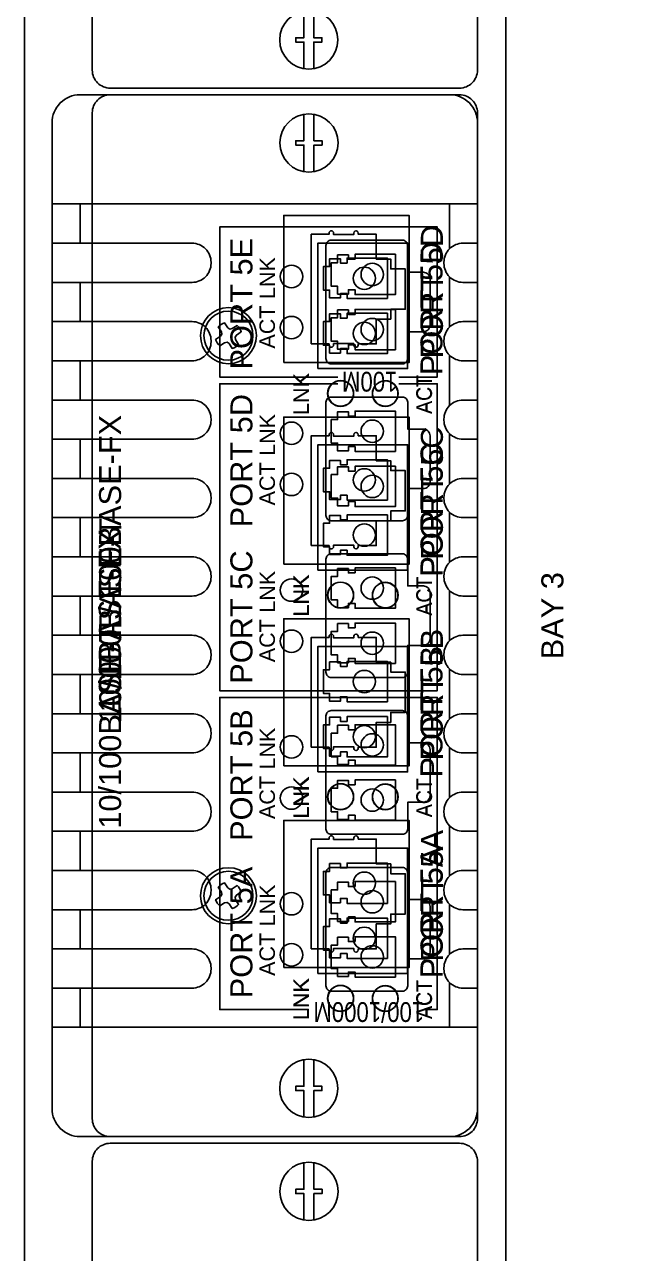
# Model space of a CAD drawing. Extents: x 1 to 47, y 1 to 34.6.
# Drawn here: x 30.65 to 33.35, y 10.77 to 16.25 of the extents above; entities that cross this region are included whole.
import ezdxf
from ezdxf.enums import TextEntityAlignment as Align

# ---------------------------------------------------------------- set-up
doc = ezdxf.new("R2010")
doc.units = 0
doc.header["$MEASUREMENT"] = 0
for name, color, linetype in [('3_1__X__NONE', 7, 'CONTINUOUS'), ('3_2__6___4__10-100BASE-T_C', 7, 'CONTINUOUS'), ('3_3__7___4__100BASE-FX_CON', 7, 'CONTINUOUS'), ('3_4__8___2__10-100BASE-T__', 7, 'CONTINUOUS'), ('3_5__9___2__100-1000BASE__', 7, 'CONTINUOUS'), ('8_0______DWG_', 7, 'CONTINUOUS')]:
    doc.layers.add(name, color=color, linetype=linetype)
doc.styles.add('ARIAL', font='arial.ttf')

msp = doc.modelspace()

# ---------------------------------------------------------------- linework, layer by layer
at = {"layer": '3_1__X__NONE'}
msp.add_lwpolyline([(30.953, 11.3698), (30.953, 15.8598, -0.414214), (31.033, 15.9398), (32.593, 15.9398, -0.414214), (32.673, 15.8598), (32.673, 11.3698, -0.414214), (32.593, 11.2898), (31.033, 11.2898, -0.414214)], format="xyb", close=True, dxfattribs=at)
at = {"layer": '3_2__6___4__10-100BASE-T_C'}
for points in [[(30.953, 11.3698), (30.953, 15.8598, -0.414214), (31.033, 15.9398), (32.593, 15.9398, -0.414214), (32.673, 15.8598), (32.673, 11.3698, -0.414214), (32.593, 11.2898), (31.033, 11.2898, -0.414214)], [(31.9308, 14.8278), (31.9308, 15.3178), (32.0108, 15.3178), (32.0108, 15.3228, -1), (32.0308, 15.3228), (32.0308, 15.3159), (32.1208, 15.3159), (32.1208, 15.3228, -1.000014), (32.1408, 15.3228), (32.1408, 15.3178), (32.2208, 15.3178), (32.2208, 15.2068), (32.2858, 15.2068), (32.2858, 15.1628), (32.3508, 15.1628), (32.3508, 14.9828), (32.2858, 14.9828), (32.2858, 14.9388), (32.2208, 14.9388), (32.2208, 14.8278), (32.1408, 14.8278), (32.1408, 14.8228, -1.000005), (32.1208, 14.8228), (32.1208, 14.8297), (32.0308, 14.8297), (32.0308, 14.8228, -1), (32.0108, 14.8228), (32.0108, 14.8278)], [(31.5221, 14.8196), (31.5442, 14.8334), (31.5548, 14.8353), (31.5636, 14.8293), (31.5784, 14.8078, 0.141658), (31.6061, 14.8259), (31.5924, 14.8481), (31.5905, 14.8586), (31.5965, 14.8675), (31.618, 14.8823, 0.141658), (31.5998, 14.91), (31.5777, 14.8962), (31.5672, 14.8944), (31.5583, 14.9003), (31.5435, 14.9218, 0.141657), (31.5158, 14.9037), (31.5295, 14.8815), (31.5314, 14.871), (31.5255, 14.8621), (31.504, 14.8473, 0.141658)], [(31.9308, 13.9278), (31.9308, 14.4178), (32.0108, 14.4178), (32.0108, 14.4228, -1), (32.0308, 14.4228), (32.0308, 14.4159), (32.1208, 14.4159), (32.1208, 14.4228, -1.000014), (32.1408, 14.4228), (32.1408, 14.4178), (32.2208, 14.4178), (32.2208, 14.3068), (32.2858, 14.3068), (32.2858, 14.2628), (32.3508, 14.2628), (32.3508, 14.0828), (32.2858, 14.0828), (32.2858, 14.0388), (32.2208, 14.0388), (32.2208, 13.9278), (32.1408, 13.9278), (32.1408, 13.9228, -1.000005), (32.1208, 13.9228), (32.1208, 13.9297), (32.0308, 13.9297), (32.0308, 13.9228, -1), (32.0108, 13.9228), (32.0108, 13.9278)], [(31.9308, 13.0278), (31.9308, 13.5178), (32.0108, 13.5178), (32.0108, 13.5228, -1), (32.0308, 13.5228), (32.0308, 13.5159), (32.1208, 13.5159), (32.1208, 13.5228, -1.000014), (32.1408, 13.5228), (32.1408, 13.5178), (32.2208, 13.5178), (32.2208, 13.4068), (32.2858, 13.4068), (32.2858, 13.3628), (32.3508, 13.3628), (32.3508, 13.1828), (32.2858, 13.1828), (32.2858, 13.1388), (32.2208, 13.1388), (32.2208, 13.0278), (32.1408, 13.0278), (32.1408, 13.0228, -1.000005), (32.1208, 13.0228), (32.1208, 13.0297), (32.0308, 13.0297), (32.0308, 13.0228, -1), (32.0108, 13.0228), (32.0108, 13.0278)], [(31.9308, 12.1278), (31.9308, 12.6178), (32.0108, 12.6178), (32.0108, 12.6228, -1), (32.0308, 12.6228), (32.0308, 12.6159), (32.1208, 12.6159), (32.1208, 12.6228, -1.000014), (32.1408, 12.6228), (32.1408, 12.6178), (32.2208, 12.6178), (32.2208, 12.5068), (32.2858, 12.5068), (32.2858, 12.4628), (32.3508, 12.4628), (32.3508, 12.2828), (32.2858, 12.2828), (32.2858, 12.2388), (32.2208, 12.2388), (32.2208, 12.1278), (32.1408, 12.1278), (32.1408, 12.1228, -1.000005), (32.1208, 12.1228), (32.1208, 12.1297), (32.0308, 12.1297), (32.0308, 12.1228, -1), (32.0108, 12.1228), (32.0108, 12.1278)], [(31.5221, 12.3196), (31.5442, 12.3334), (31.5548, 12.3353), (31.5636, 12.3293), (31.5784, 12.3078, 0.141658), (31.6061, 12.3259), (31.5924, 12.3481), (31.5905, 12.3586), (31.5965, 12.3675), (31.618, 12.3823, 0.141658), (31.5998, 12.41), (31.5777, 12.3962), (31.5672, 12.3944), (31.5583, 12.4003), (31.5435, 12.4218, 0.141657), (31.5158, 12.4037), (31.5295, 12.3815), (31.5314, 12.371), (31.5255, 12.3621), (31.504, 12.3473, 0.141658)]]:
    msp.add_lwpolyline(points, format="xyb", close=True, dxfattribs=at)
for points in [[(31.808, 14.7443), (31.808, 15.4013), (32.368, 15.4013), (32.368, 14.7443)], [(31.808, 13.8443), (31.808, 14.5013), (32.368, 14.5013), (32.368, 13.8443)], [(31.808, 12.9443), (31.808, 13.6013), (32.368, 13.6013), (32.368, 12.9443)], [(31.808, 12.0443), (31.808, 12.7013), (32.368, 12.7013), (32.368, 12.0443)]]:
    msp.add_lwpolyline(points, close=True, dxfattribs=at)
for centre, radius in [((31.561, 14.8648), 0.125), ((31.561, 14.8648), 0.1095), ((32.062, 14.6068), 0.0581), ((32.261, 14.6058), 0.0571), ((32.062, 13.7068), 0.0581), ((32.261, 13.7058), 0.0571), ((32.062, 12.8068), 0.0581), ((32.261, 12.8058), 0.0571), ((31.561, 12.3648), 0.125), ((31.561, 12.3648), 0.1095), ((32.062, 11.9068), 0.0581), ((32.261, 11.9058), 0.0571)]:
    msp.add_circle(centre, radius, dxfattribs=at)
at = {"layer": '3_3__7___4__100BASE-FX_CON'}
for points in [[(30.953, 11.3698), (30.953, 15.8598, -0.414214), (31.033, 15.9398), (32.593, 15.9398, -0.414214), (32.673, 15.8598), (32.673, 11.3698, -0.414214), (32.593, 11.2898), (31.033, 11.2898, -0.414214)], [(31.5221, 14.8196), (31.5442, 14.8334), (31.5548, 14.8353), (31.5636, 14.8293), (31.5784, 14.8078, 0.141658), (31.6061, 14.8259), (31.5924, 14.8481), (31.5905, 14.8586), (31.5965, 14.8675), (31.618, 14.8823, 0.141658), (31.5998, 14.91), (31.5777, 14.8962), (31.5672, 14.8944), (31.5583, 14.9003), (31.5435, 14.9218, 0.141657), (31.5158, 14.9037), (31.5295, 14.8815), (31.5314, 14.871), (31.5255, 14.8621), (31.504, 14.8473, 0.141658)], [(31.5221, 12.3196), (31.5442, 12.3334), (31.5548, 12.3353), (31.5636, 12.3293), (31.5784, 12.3078, 0.141658), (31.6061, 12.3259), (31.5924, 12.3481), (31.5905, 12.3586), (31.5965, 12.3675), (31.618, 12.3823, 0.141658), (31.5998, 12.41), (31.5777, 12.3962), (31.5672, 12.3944), (31.5583, 12.4003), (31.5435, 12.4218, 0.141657), (31.5158, 12.4037), (31.5295, 12.3815), (31.5314, 12.371), (31.5255, 12.3621), (31.504, 12.3473, 0.141658)]]:
    msp.add_lwpolyline(points, format="xyb", close=True, dxfattribs=at)
for points in [[(31.961, 14.7178), (31.961, 15.2778), (32.361, 15.2778), (32.361, 14.7178), (31.961, 14.7178)], [(32.0909, 15.1888), (32.061, 15.1888), (32.061, 15.2083), (32.013, 15.2083), (32.013, 15.1733), (31.985, 15.1733), (31.985, 15.0683), (32.013, 15.0683), (32.013, 15.0333), (32.061, 15.0333), (32.061, 15.0528), (32.0909, 15.0528), (32.0909, 15.0308), (32.271, 15.0308), (32.271, 15.2108), (32.0909, 15.2108), (32.0909, 15.1888)], [(32.0909, 14.9428), (32.061, 14.9428), (32.061, 14.9623), (32.013, 14.9623), (32.013, 14.9273), (31.985, 14.9273), (31.985, 14.8223), (32.013, 14.8223), (32.013, 14.7873), (32.061, 14.7873), (32.061, 14.8068), (32.0909, 14.8068), (32.0909, 14.7848), (32.271, 14.7848), (32.271, 14.9648), (32.0909, 14.9648), (32.0909, 14.9428)], [(31.961, 13.8178), (31.961, 14.3778), (32.361, 14.3778), (32.361, 13.8178), (31.961, 13.8178)], [(32.0909, 14.2888), (32.061, 14.2888), (32.061, 14.3083), (32.013, 14.3083), (32.013, 14.2733), (31.985, 14.2733), (31.985, 14.1683), (32.013, 14.1683), (32.013, 14.1333), (32.061, 14.1333), (32.061, 14.1528), (32.0909, 14.1528), (32.0909, 14.1308), (32.271, 14.1308), (32.271, 14.3108), (32.0909, 14.3108), (32.0909, 14.2888)], [(32.0909, 14.0428), (32.061, 14.0428), (32.061, 14.0623), (32.013, 14.0623), (32.013, 14.0273), (31.985, 14.0273), (31.985, 13.9223), (32.013, 13.9223), (32.013, 13.8873), (32.061, 13.8873), (32.061, 13.9068), (32.0909, 13.9068), (32.0909, 13.8848), (32.271, 13.8848), (32.271, 14.0648), (32.0909, 14.0648), (32.0909, 14.0428)], [(31.961, 12.9178), (31.961, 13.4778), (32.361, 13.4778), (32.361, 12.9178), (31.961, 12.9178)], [(32.0909, 13.3888), (32.061, 13.3888), (32.061, 13.4083), (32.013, 13.4083), (32.013, 13.3733), (31.985, 13.3733), (31.985, 13.2683), (32.013, 13.2683), (32.013, 13.2333), (32.061, 13.2333), (32.061, 13.2528), (32.0909, 13.2528), (32.0909, 13.2308), (32.271, 13.2308), (32.271, 13.4108), (32.0909, 13.4108), (32.0909, 13.3888)], [(32.0909, 13.1428), (32.061, 13.1428), (32.061, 13.1623), (32.013, 13.1623), (32.013, 13.1273), (31.985, 13.1273), (31.985, 13.0223), (32.013, 13.0223), (32.013, 12.9873), (32.061, 12.9873), (32.061, 13.0068), (32.0909, 13.0068), (32.0909, 12.9848), (32.271, 12.9848), (32.271, 13.1648), (32.0909, 13.1648), (32.0909, 13.1428)], [(31.961, 12.0178), (31.961, 12.5778), (32.361, 12.5778), (32.361, 12.0178), (31.961, 12.0178)], [(32.0909, 12.4888), (32.061, 12.4888), (32.061, 12.5083), (32.013, 12.5083), (32.013, 12.4733), (31.985, 12.4733), (31.985, 12.3683), (32.013, 12.3683), (32.013, 12.3333), (32.061, 12.3333), (32.061, 12.3528), (32.0909, 12.3528), (32.0909, 12.3308), (32.271, 12.3308), (32.271, 12.5108), (32.0909, 12.5108), (32.0909, 12.4888)], [(32.0909, 12.2428), (32.061, 12.2428), (32.061, 12.2623), (32.013, 12.2623), (32.013, 12.2273), (31.985, 12.2273), (31.985, 12.1223), (32.013, 12.1223), (32.013, 12.0873), (32.061, 12.0873), (32.061, 12.1068), (32.0909, 12.1068), (32.0909, 12.0848), (32.271, 12.0848), (32.271, 12.2648), (32.0909, 12.2648), (32.0909, 12.2428)]]:
    msp.add_lwpolyline(points, dxfattribs=at)
for centre, radius in [((32.168, 15.1208), 0.05), ((31.561, 14.8648), 0.125), ((31.561, 14.8648), 0.1095), ((32.168, 14.8748), 0.05), ((32.062, 14.6068), 0.0571), ((32.262, 14.6068), 0.0571), ((32.168, 14.2208), 0.05), ((32.168, 13.9748), 0.05), ((32.062, 13.7068), 0.0571), ((32.262, 13.7068), 0.0571), ((32.168, 13.3208), 0.05), ((32.168, 13.0748), 0.05), ((32.062, 12.8068), 0.0571), ((32.262, 12.8068), 0.0571), ((31.561, 12.3648), 0.125), ((31.561, 12.3648), 0.1095), ((32.168, 12.4208), 0.05), ((32.168, 12.1748), 0.05), ((32.062, 11.9068), 0.0571), ((32.262, 11.9068), 0.0571)]:
    msp.add_circle(centre, radius, dxfattribs=at)
at = {"layer": '3_4__8___2__10-100BASE-T__'}
for points in [[(30.953, 11.3698), (30.953, 15.8598, -0.414214), (31.033, 15.9398), (32.593, 15.9398, -0.414214), (32.673, 15.8598), (32.673, 11.3698, -0.414214), (32.593, 11.2898), (31.033, 11.2898, -0.414214)], [(31.9308, 14.8278), (31.9308, 15.3178), (32.0108, 15.3178), (32.0108, 15.3228, -1), (32.0308, 15.3228), (32.0308, 15.3159), (32.1208, 15.3159), (32.1208, 15.3228, -1.000014), (32.1408, 15.3228), (32.1408, 15.3178), (32.2208, 15.3178), (32.2208, 15.2068), (32.2858, 15.2068), (32.2858, 15.1628), (32.3508, 15.1628), (32.3508, 14.9828), (32.2858, 14.9828), (32.2858, 14.9388), (32.2208, 14.9388), (32.2208, 14.8278), (32.1408, 14.8278), (32.1408, 14.8228, -1.000005), (32.1208, 14.8228), (32.1208, 14.8297), (32.0308, 14.8297), (32.0308, 14.8228, -1), (32.0108, 14.8228), (32.0108, 14.8278)], [(31.5221, 14.8196), (31.5442, 14.8334), (31.5548, 14.8353), (31.5636, 14.8293), (31.5784, 14.8078, 0.141658), (31.6061, 14.8259), (31.5924, 14.8481), (31.5905, 14.8586), (31.5965, 14.8675), (31.618, 14.8823, 0.141658), (31.5998, 14.91), (31.5777, 14.8962), (31.5672, 14.8944), (31.5583, 14.9003), (31.5435, 14.9218, 0.141657), (31.5158, 14.9037), (31.5295, 14.8815), (31.5314, 14.871), (31.5255, 14.8621), (31.504, 14.8473, 0.141658)], [(31.9308, 13.0278), (31.9308, 13.5178), (32.0108, 13.5178), (32.0108, 13.5228, -1), (32.0308, 13.5228), (32.0308, 13.5159), (32.1208, 13.5159), (32.1208, 13.5228, -1.000014), (32.1408, 13.5228), (32.1408, 13.5178), (32.2208, 13.5178), (32.2208, 13.4068), (32.2858, 13.4068), (32.2858, 13.3628), (32.3508, 13.3628), (32.3508, 13.1828), (32.2858, 13.1828), (32.2858, 13.1388), (32.2208, 13.1388), (32.2208, 13.0278), (32.1408, 13.0278), (32.1408, 13.0228, -1.000005), (32.1208, 13.0228), (32.1208, 13.0297), (32.0308, 13.0297), (32.0308, 13.0228, -1), (32.0108, 13.0228), (32.0108, 13.0278)], [(31.5221, 12.3196), (31.5442, 12.3334), (31.5548, 12.3353), (31.5636, 12.3293), (31.5784, 12.3078, 0.141658), (31.6061, 12.3259), (31.5924, 12.3481), (31.5905, 12.3586), (31.5965, 12.3675), (31.618, 12.3823, 0.141658), (31.5998, 12.41), (31.5777, 12.3962), (31.5672, 12.3944), (31.5583, 12.4003), (31.5435, 12.4218, 0.141657), (31.5158, 12.4037), (31.5295, 12.3815), (31.5314, 12.371), (31.5255, 12.3621), (31.504, 12.3473, 0.141658)]]:
    msp.add_lwpolyline(points, format="xyb", close=True, dxfattribs=at)
for points in [[(31.808, 14.7443), (31.808, 15.4013), (32.368, 15.4013), (32.368, 14.7443)], [(31.808, 12.9443), (31.808, 13.6013), (32.368, 13.6013), (32.368, 12.9443)]]:
    msp.add_lwpolyline(points, close=True, dxfattribs=at)
for points in [[(31.961, 13.8178), (31.961, 14.3778), (32.361, 14.3778), (32.361, 13.8178), (31.961, 13.8178)], [(32.0909, 14.2888), (32.061, 14.2888), (32.061, 14.3083), (32.013, 14.3083), (32.013, 14.2733), (31.985, 14.2733), (31.985, 14.1683), (32.013, 14.1683), (32.013, 14.1333), (32.061, 14.1333), (32.061, 14.1528), (32.0909, 14.1528), (32.0909, 14.1308), (32.271, 14.1308), (32.271, 14.3108), (32.0909, 14.3108), (32.0909, 14.2888)], [(32.0909, 14.0428), (32.061, 14.0428), (32.061, 14.0623), (32.013, 14.0623), (32.013, 14.0273), (31.985, 14.0273), (31.985, 13.9223), (32.013, 13.9223), (32.013, 13.8873), (32.061, 13.8873), (32.061, 13.9068), (32.0909, 13.9068), (32.0909, 13.8848), (32.271, 13.8848), (32.271, 14.0648), (32.0909, 14.0648), (32.0909, 14.0428)], [(31.961, 12.0178), (31.961, 12.5778), (32.361, 12.5778), (32.361, 12.0178), (31.961, 12.0178)], [(32.0909, 12.4888), (32.061, 12.4888), (32.061, 12.5083), (32.013, 12.5083), (32.013, 12.4733), (31.985, 12.4733), (31.985, 12.3683), (32.013, 12.3683), (32.013, 12.3333), (32.061, 12.3333), (32.061, 12.3528), (32.0909, 12.3528), (32.0909, 12.3308), (32.271, 12.3308), (32.271, 12.5108), (32.0909, 12.5108), (32.0909, 12.4888)], [(32.0909, 12.2428), (32.061, 12.2428), (32.061, 12.2623), (32.013, 12.2623), (32.013, 12.2273), (31.985, 12.2273), (31.985, 12.1223), (32.013, 12.1223), (32.013, 12.0873), (32.061, 12.0873), (32.061, 12.1068), (32.0909, 12.1068), (32.0909, 12.0848), (32.271, 12.0848), (32.271, 12.2648), (32.0909, 12.2648), (32.0909, 12.2428)]]:
    msp.add_lwpolyline(points, dxfattribs=at)
for centre, radius in [((31.561, 14.8648), 0.125), ((31.561, 14.8648), 0.1095), ((32.062, 14.6068), 0.0581), ((32.261, 14.6058), 0.0571), ((32.168, 14.2208), 0.05), ((32.168, 13.9748), 0.05), ((32.062, 13.7068), 0.0571), ((32.262, 13.7068), 0.0571), ((32.062, 12.8068), 0.0581), ((32.261, 12.8058), 0.0571), ((31.561, 12.3648), 0.125), ((31.561, 12.3648), 0.1095), ((32.168, 12.4208), 0.05), ((32.168, 12.1748), 0.05), ((32.062, 11.9068), 0.0571), ((32.262, 11.9068), 0.0571)]:
    msp.add_circle(centre, radius, dxfattribs=at)
at = {"layer": '3_5__9___2__100-1000BASE__'}
for points in [[(30.7735, 11.415), (30.7735, 15.815, -0.414214), (30.8985, 15.94), (32.5485, 15.94, -0.414214), (32.6735, 15.815), (32.6735, 11.415, -0.414214), (32.5485, 11.29), (30.8985, 11.29, -0.414214)], [(31.9965, 14.7625), (31.9965, 15.2675, -0.414214), (32.02, 15.291), (32.338, 15.291, -0.414214), (32.3615, 15.2675), (32.3615, 15.1475), (32.4315, 15.1475, -0.414214), (32.4615, 15.1175), (32.4615, 14.9125, -0.414214), (32.4315, 14.8825), (32.3615, 14.8825), (32.3615, 14.7625, -0.414214), (32.338, 14.739), (32.02, 14.739, -0.414214)], [(31.9965, 14.0625), (31.9965, 14.5675, -0.414214), (32.02, 14.591), (32.338, 14.591, -0.414214), (32.3615, 14.5675), (32.3615, 14.4475), (32.4315, 14.4475, -0.414214), (32.4615, 14.4175), (32.4615, 14.2125, -0.414214), (32.4315, 14.1825), (32.3615, 14.1825), (32.3615, 14.0625, -0.414214), (32.338, 14.039), (32.02, 14.039, -0.414214)], [(31.9965, 13.3625), (31.9965, 13.8675, -0.414214), (32.02, 13.891), (32.338, 13.891, -0.414214), (32.3615, 13.8675), (32.3615, 13.7475), (32.4315, 13.7475, -0.414214), (32.4615, 13.7175), (32.4615, 13.5125, -0.414214), (32.4315, 13.4825), (32.3615, 13.4825), (32.3615, 13.3625, -0.414214), (32.338, 13.339), (32.02, 13.339, -0.414214)], [(31.9965, 12.6625), (31.9965, 13.1675, -0.414214), (32.02, 13.191), (32.338, 13.191, -0.414214), (32.3615, 13.1675), (32.3615, 13.0475), (32.4315, 13.0475, -0.414214), (32.4615, 13.0175), (32.4615, 12.8125, -0.414214), (32.4315, 12.7825), (32.3615, 12.7825), (32.3615, 12.6625, -0.414214), (32.338, 12.639), (32.02, 12.639, -0.414214)], [(31.9965, 11.9625), (31.9965, 12.4675, -0.414214), (32.02, 12.491), (32.338, 12.491, -0.414214), (32.3615, 12.4675), (32.3615, 12.3475), (32.4315, 12.3475, -0.414214), (32.4615, 12.3175), (32.4615, 12.1125, -0.414214), (32.4315, 12.0825), (32.3615, 12.0825), (32.3615, 11.9625, -0.414214), (32.338, 11.939), (32.02, 11.939, -0.414214)]]:
    msp.add_lwpolyline(points, format="xyb", close=True, dxfattribs=at)
for points in [[(30.7735, 15.4525), (32.6735, 15.4525)], [(30.8985, 15.2775), (30.8985, 15.4525)], [(32.5485, 15.4525), (32.5485, 15.2527)], [(32.049, 14.68), (31.5225, 14.68), (31.5225, 15.35), (32.4935, 15.35), (32.4935, 14.68), (32.3215, 14.68)], [(32.1265, 15.206), (32.0965, 15.206), (32.0965, 15.2255), (32.0485, 15.2255), (32.0485, 15.1905), (32.0205, 15.1905), (32.0205, 15.0855), (32.0485, 15.0855), (32.0485, 15.0505), (32.0965, 15.0505), (32.0965, 15.07), (32.1265, 15.07), (32.1265, 15.048), (32.3065, 15.048), (32.3065, 15.228), (32.1265, 15.228), (32.1265, 15.206)], [(30.8985, 14.9275), (30.8985, 15.1025)], [(32.5485, 15.1273), (32.5485, 14.9027)], [(32.1265, 14.96), (32.0965, 14.96), (32.0965, 14.9795), (32.0485, 14.9795), (32.0485, 14.9445), (32.0205, 14.9445), (32.0205, 14.8395), (32.0485, 14.8395), (32.0485, 14.8045), (32.0965, 14.8045), (32.0965, 14.824), (32.1265, 14.824), (32.1265, 14.802), (32.3065, 14.802), (32.3065, 14.982), (32.1265, 14.982), (32.1265, 14.96)], [(32.5485, 14.7773), (32.5485, 14.5527)], [(30.8985, 14.5775), (30.8985, 14.7525)], [(32.3215, 14.65), (32.4935, 14.65), (32.4935, 13.28), (31.5225, 13.28), (31.5225, 14.65), (32.049, 14.65)], [(32.1265, 14.506), (32.0965, 14.506), (32.0965, 14.5255), (32.0485, 14.5255), (32.0485, 14.4905), (32.0205, 14.4905), (32.0205, 14.3855), (32.0485, 14.3855), (32.0485, 14.3505), (32.0965, 14.3505), (32.0965, 14.37), (32.1265, 14.37), (32.1265, 14.348), (32.3065, 14.348), (32.3065, 14.528), (32.1265, 14.528), (32.1265, 14.506)], [(32.5485, 14.4273), (32.5485, 14.2027)], [(30.8985, 14.2275), (30.8985, 14.4025)], [(32.1265, 14.26), (32.0965, 14.26), (32.0965, 14.2795), (32.0485, 14.2795), (32.0485, 14.2445), (32.0205, 14.2445), (32.0205, 14.1395), (32.0485, 14.1395), (32.0485, 14.1045), (32.0965, 14.1045), (32.0965, 14.124), (32.1265, 14.124), (32.1265, 14.102), (32.3065, 14.102), (32.3065, 14.282), (32.1265, 14.282), (32.1265, 14.26)], [(30.8985, 13.8775), (30.8985, 14.0525)], [(32.5485, 14.0773), (32.5485, 13.8527)], [(32.1265, 13.806), (32.0965, 13.806), (32.0965, 13.8255), (32.0485, 13.8255), (32.0485, 13.7905), (32.0205, 13.7905), (32.0205, 13.6855), (32.0485, 13.6855), (32.0485, 13.6505), (32.0965, 13.6505), (32.0965, 13.67), (32.1265, 13.67), (32.1265, 13.648), (32.3065, 13.648), (32.3065, 13.828), (32.1265, 13.828), (32.1265, 13.806)], [(32.5485, 13.7273), (32.5485, 13.5027)], [(30.8985, 13.5275), (30.8985, 13.7025)], [(32.1265, 13.56), (32.0965, 13.56), (32.0965, 13.5795), (32.0485, 13.5795), (32.0485, 13.5445), (32.0205, 13.5445), (32.0205, 13.4395), (32.0485, 13.4395), (32.0485, 13.4045), (32.0965, 13.4045), (32.0965, 13.424), (32.1265, 13.424), (32.1265, 13.402), (32.3065, 13.402), (32.3065, 13.582), (32.1265, 13.582), (32.1265, 13.56)], [(30.8985, 13.1775), (30.8985, 13.3525)], [(32.5485, 13.3773), (32.5485, 13.1527)], [(32.4518, 11.8566), (32.4935, 11.8566), (32.4935, 13.25), (31.5225, 13.25), (31.5225, 11.8566), (31.9185, 11.8566)], [(32.1265, 13.106), (32.0965, 13.106), (32.0965, 13.1255), (32.0485, 13.1255), (32.0485, 13.0905), (32.0205, 13.0905), (32.0205, 12.9855), (32.0485, 12.9855), (32.0485, 12.9505), (32.0965, 12.9505), (32.0965, 12.97), (32.1265, 12.97), (32.1265, 12.948), (32.3065, 12.948), (32.3065, 13.128), (32.1265, 13.128), (32.1265, 13.106)], [(30.8985, 12.8275), (30.8985, 13.0025)], [(32.5485, 13.0273), (32.5485, 12.8027)], [(32.1265, 12.86), (32.0965, 12.86), (32.0965, 12.8795), (32.0485, 12.8795), (32.0485, 12.8445), (32.0205, 12.8445), (32.0205, 12.7395), (32.0485, 12.7395), (32.0485, 12.7045), (32.0965, 12.7045), (32.0965, 12.724), (32.1265, 12.724), (32.1265, 12.702), (32.3065, 12.702), (32.3065, 12.882), (32.1265, 12.882), (32.1265, 12.86)], [(32.5485, 12.6773), (32.5485, 12.4527)], [(30.8985, 12.4775), (30.8985, 12.6525)], [(32.1265, 12.406), (32.0965, 12.406), (32.0965, 12.4255), (32.0485, 12.4255), (32.0485, 12.3905), (32.0205, 12.3905), (32.0205, 12.2855), (32.0485, 12.2855), (32.0485, 12.2505), (32.0965, 12.2505), (32.0965, 12.27), (32.1265, 12.27), (32.1265, 12.248), (32.3065, 12.248), (32.3065, 12.428), (32.1265, 12.428), (32.1265, 12.406)], [(30.8985, 12.1275), (30.8985, 12.3025)], [(32.5485, 12.3273), (32.5485, 12.1027)], [(32.1265, 12.16), (32.0965, 12.16), (32.0965, 12.1795), (32.0485, 12.1795), (32.0485, 12.1445), (32.0205, 12.1445), (32.0205, 12.0395), (32.0485, 12.0395), (32.0485, 12.0045), (32.0965, 12.0045), (32.0965, 12.024), (32.1265, 12.024), (32.1265, 12.002), (32.3065, 12.002), (32.3065, 12.182), (32.1265, 12.182), (32.1265, 12.16)], [(32.5485, 11.9773), (32.5485, 11.7775)], [(30.8985, 11.7775), (30.8985, 11.9525)], [(32.6735, 11.7775), (30.7735, 11.7775)]]:
    msp.add_lwpolyline(points, dxfattribs=at)
for points in [[(30.7735, 15.1025), (30.7735, 15.2775), (31.3985, 15.2775, -0.414214), (31.4835, 15.1925), (31.4835, 15.1875, -0.414214), (31.3985, 15.1025), (30.7735, 15.1025)], [(32.6085, 15.1025), (32.6735, 15.1025), (32.6735, 15.2775), (32.6085, 15.2775, 0.414214), (32.5235, 15.1925), (32.5235, 15.1875, 0.414214), (32.6085, 15.1025, 1.496125)], [(30.7735, 14.7525), (30.7735, 14.9275), (31.3985, 14.9275, -0.414214), (31.4835, 14.8425), (31.4835, 14.8375, -0.414214), (31.3985, 14.7525), (30.7735, 14.7525)], [(32.6085, 14.7525), (32.6735, 14.7525), (32.6735, 14.9275), (32.6085, 14.9275, 0.414214), (32.5235, 14.8425), (32.5235, 14.8375, 0.414214), (32.6085, 14.7525, 1.496125)], [(30.7735, 14.4025), (30.7735, 14.5775), (31.3985, 14.5775, -0.414214), (31.4835, 14.4925), (31.4835, 14.4875, -0.414214), (31.3985, 14.4025), (30.7735, 14.4025)], [(32.6085, 14.4025), (32.6735, 14.4025), (32.6735, 14.5775), (32.6085, 14.5775, 0.414214), (32.5235, 14.4925), (32.5235, 14.4875, 0.414214), (32.6085, 14.4025, 1.496125)], [(30.7735, 14.0525), (30.7735, 14.2275), (31.3985, 14.2275, -0.414214), (31.4835, 14.1425), (31.4835, 14.1375, -0.414214), (31.3985, 14.0525), (30.7735, 14.0525)], [(32.6085, 14.0525), (32.6735, 14.0525), (32.6735, 14.2275), (32.6085, 14.2275, 0.414214), (32.5235, 14.1425), (32.5235, 14.1375, 0.414214), (32.6085, 14.0525, 1.496125)], [(30.7735, 13.7025), (30.7735, 13.8775), (31.3985, 13.8775, -0.414214), (31.4835, 13.7925), (31.4835, 13.7875, -0.414214), (31.3985, 13.7025), (30.7735, 13.7025)], [(32.6085, 13.7025), (32.6735, 13.7025), (32.6735, 13.8775), (32.6085, 13.8775, 0.414214), (32.5235, 13.7925), (32.5235, 13.7875, 0.414214), (32.6085, 13.7025, 1.496125)], [(30.7735, 13.3525), (30.7735, 13.5275), (31.3985, 13.5275, -0.414214), (31.4835, 13.4425), (31.4835, 13.4375, -0.414214), (31.3985, 13.3525), (30.7735, 13.3525)], [(32.6085, 13.3525), (32.6735, 13.3525), (32.6735, 13.5275), (32.6085, 13.5275, 0.414214), (32.5235, 13.4425), (32.5235, 13.4375, 0.414214), (32.6085, 13.3525, 1.496125)], [(30.7735, 13.0025), (30.7735, 13.1775), (31.3985, 13.1775, -0.414214), (31.4835, 13.0925), (31.4835, 13.0875, -0.414214), (31.3985, 13.0025), (30.7735, 13.0025)], [(32.6085, 13.0025), (32.6735, 13.0025), (32.6735, 13.1775), (32.6085, 13.1775, 0.414214), (32.5235, 13.0925), (32.5235, 13.0875, 0.414214), (32.6085, 13.0025, 1.496125)], [(30.7735, 12.6525), (30.7735, 12.8275), (31.3985, 12.8275, -0.414214), (31.4835, 12.7425), (31.4835, 12.7375, -0.414214), (31.3985, 12.6525), (30.7735, 12.6525)], [(32.6085, 12.6525), (32.6735, 12.6525), (32.6735, 12.8275), (32.6085, 12.8275, 0.414214), (32.5235, 12.7425), (32.5235, 12.7375, 0.414214), (32.6085, 12.6525, 1.496125)], [(30.7735, 12.3025), (30.7735, 12.4775), (31.3985, 12.4775, -0.414214), (31.4835, 12.3925), (31.4835, 12.3875, -0.414214), (31.3985, 12.3025), (30.7735, 12.3025)], [(32.6085, 12.3025), (32.6735, 12.3025), (32.6735, 12.4775), (32.6085, 12.4775, 0.414214), (32.5235, 12.3925), (32.5235, 12.3875, 0.414214), (32.6085, 12.3025, 1.496125)], [(30.7735, 11.9525), (30.7735, 12.1275), (31.3985, 12.1275, -0.414214), (31.4835, 12.0425), (31.4835, 12.0375, -0.414214), (31.3985, 11.9525), (30.7735, 11.9525)], [(32.6085, 11.9525), (32.6735, 11.9525), (32.6735, 12.1275), (32.6085, 12.1275, 0.414214), (32.5235, 12.0425), (32.5235, 12.0375, 0.414214), (32.6085, 11.9525, 1.496125)]]:
    msp.add_lwpolyline(points, format="xyb", dxfattribs=at)
for centre in [(31.8426, 15.129), (32.2035, 15.138), (31.8426, 14.901), (32.2035, 14.892), (32.2035, 14.438), (31.8426, 14.429), (31.8426, 14.201), (32.2035, 14.192), (31.8426, 13.729), (32.2035, 13.738), (31.8426, 13.501), (32.2035, 13.492), (31.8426, 13.029), (32.2035, 13.038), (31.8426, 12.801), (32.2035, 12.792), (31.8426, 12.329), (32.2035, 12.338), (31.8426, 12.101), (32.2035, 12.092)]:
    msp.add_circle(centre, 0.05, dxfattribs=at)
at = {"layer": '8_0______DWG_'}
msp.add_lwpolyline([(30.6506, 20.465), (30.6506, 3.435, 0.414214), (30.7606, 3.325), (32.6906, 3.325, 0.414214), (32.8006, 3.435), (32.8006, 20.465, 0.414214), (32.6906, 20.575), (30.7606, 20.575, 0.414214), (30.6506, 20.465)], format="xyb", dxfattribs=at)
for points in [[(37.2711, 20.575), (32.8906, 20.575, 0.414214), (32.8006, 20.485), (32.8006, 3.415, 0.414214), (32.8906, 3.325), (37.2711, 3.325, 0.381966), (37.3606, 3.405), (37.3606, 20.495, 0.381966)], [(30.953, 16.0498), (30.953, 19.1898, -0.414214), (31.033, 19.2698), (32.593, 19.2698, -0.414214), (32.673, 19.1898), (32.673, 16.0498, -0.414214), (32.593, 15.9698), (31.033, 15.9698, -0.414214)], [(30.953, 8.0398), (30.953, 11.1798, -0.414214), (31.033, 11.2598), (32.593, 11.2598, -0.414214), (32.673, 11.1798), (32.673, 8.0398, -0.414214), (32.593, 7.9598), (31.033, 7.9598, -0.414214)]]:
    msp.add_lwpolyline(points, format="xyb", close=True, dxfattribs=at)
for points in [[(31.8979, 16.0569), (31.8979, 16.1755), (31.8615, 16.1755), (31.8615, 16.1945), (31.8979, 16.1945), (31.8979, 16.3131)], [(31.9421, 16.0569), (31.9421, 16.1755), (31.9785, 16.1755), (31.9785, 16.1945), (31.9421, 16.1945), (31.9421, 16.3131)], [(31.8984, 15.5969), (31.8984, 15.7155), (31.862, 15.7155), (31.862, 15.7345), (31.8984, 15.7345), (31.8984, 15.8531)], [(31.9427, 15.5969), (31.9427, 15.7155), (31.9791, 15.7155), (31.9791, 15.7345), (31.9427, 15.7345), (31.9427, 15.8531)], [(31.8979, 11.3769), (31.8979, 11.4955), (31.8615, 11.4955), (31.8615, 11.5145), (31.8979, 11.5145), (31.8979, 11.6331)], [(31.9421, 11.3769), (31.9421, 11.4955), (31.9785, 11.4955), (31.9785, 11.5145), (31.9421, 11.5145), (31.9421, 11.6331)], [(31.8984, 10.9169), (31.8984, 11.0355), (31.862, 11.0355), (31.862, 11.0545), (31.8984, 11.0545), (31.8984, 11.1731)], [(31.9427, 10.9169), (31.9427, 11.0355), (31.9791, 11.0355), (31.9791, 11.0545), (31.9427, 11.0545), (31.9427, 11.1731)]]:
    msp.add_lwpolyline(points, dxfattribs=at)
for centre in [(31.92, 16.185), (31.9205, 15.725), (31.92, 11.505), (31.9205, 11.045)]:
    msp.add_circle(centre, 0.13, dxfattribs=at)

# ---------------------------------------------------------------- texts
at = {"layer": '3_2__6___4__10-100BASE-T_C', "style": 'ARIAL'}
for s, height, p in [('PORT 5D', 0.09833, (32.5188, 14.7635)), ('LNK', 0.06883, (31.9211, 14.5107)), ('PORT 5C', 0.09833, (32.5188, 13.8641)), ('10/100BASE-T', 0.098333, (31.0822, 13.1349)), ('LNK', 0.06883, (31.9211, 13.6105)), ('PORT 5B', 0.09833, (32.5188, 12.9687)), ('LNK', 0.06883, (31.9211, 12.7082)), ('PORT 5A', 0.09833, (32.5188, 12.0707)), ('LNK', 0.06883, (31.9211, 11.8095))]:
    msp.add_text(s, height=height, rotation=90, dxfattribs=at).set_placement(p)
at = {"layer": '3_2__6___4__10-100BASE-T_C', "style": 'ARIAL', "width": 0.9}
for p in [(32.4702, 14.516), (32.4702, 13.6158), (32.4702, 12.7161), (32.4702, 11.8147)]:
    msp.add_text('ACT', height=0.06883, rotation=90, dxfattribs=at).set_placement(p)
at = {"layer": '3_3__7___4__100BASE-FX_CON', "style": 'ARIAL'}
for s, height, p in [('PORT 5D', 0.09833, (32.517, 14.6887)), ('LNK', 0.06883, (31.9193, 14.5103)), ('PORT 5C', 0.09833, (32.517, 13.7887)), ('100BASE-FX', 0.09833, (31.0804, 13.183)), ('LNK', 0.06883, (31.9193, 13.6103)), ('PORT 5B', 0.09833, (32.517, 12.8926)), ('LNK', 0.06883, (31.9193, 12.7103)), ('PORT 5A', 0.09833, (32.517, 11.9964)), ('LNK', 0.06883, (31.9193, 11.8103))]:
    msp.add_text(s, height=height, rotation=90, dxfattribs=at).set_placement(p)
at = {"layer": '3_3__7___4__100BASE-FX_CON', "style": 'ARIAL', "width": 0.9}
for p in [(32.4684, 14.5156), (32.4684, 13.6156), (32.4684, 12.7156), (32.4684, 11.8156)]:
    msp.add_text('ACT', height=0.06883, rotation=90, dxfattribs=at).set_placement(p)
at = {"layer": '3_4__8___2__10-100BASE-T__', "style": 'ARIAL'}
for s, height, p in [('PORT 5D', 0.09833, (32.5183, 14.7633)), ('LNK', 0.06883, (31.9205, 14.5105)), ('10/100BASE-T / 100BASE-FX', 0.098333, (31.0817, 12.6638)), ('PORT 5C', 0.09833, (32.5183, 13.789)), ('LNK', 0.06883, (31.9205, 13.6121)), ('PORT 5B', 0.09833, (32.5183, 12.9685)), ('LNK', 0.06883, (31.9205, 12.7089)), ('PORT 5A', 0.09833, (32.5183, 11.9963)), ('LNK', 0.06883, (31.9205, 11.8092))]:
    msp.add_text(s, height=height, rotation=90, dxfattribs=at).set_placement(p)
at = {"layer": '3_4__8___2__10-100BASE-T__', "style": 'ARIAL', "width": 0.9}
for p in [(32.4696, 14.5158), (32.4696, 13.6155), (32.4696, 12.7159), (32.4696, 11.8146)]:
    msp.add_text('ACT', height=0.06883, rotation=90, dxfattribs=at).set_placement(p)
at = {"layer": '3_5__9___2__100-1000BASE__', "style": 'ARIAL'}
for s, height, p in [('PORT 5E', 0.09833, (31.6681, 14.7137)), ('LNK', 0.06883, (31.7696, 15.0283)), ('ACT', 0.06883, (31.7685, 14.8071)), ('PORT 5D', 0.09833, (31.6681, 14.0092)), ('LNK', 0.06883, (31.7696, 14.3283)), ('ACT', 0.06883, (31.7685, 14.1071)), ('PORT 5C', 0.09833, (31.6681, 13.3109)), ('LNK', 0.06883, (31.7696, 13.6283)), ('ACT', 0.06883, (31.7685, 13.4071)), ('PORT 5B', 0.09833, (31.6681, 12.6095)), ('LNK', 0.06883, (31.7696, 12.9283)), ('ACT', 0.06883, (31.7685, 12.7071)), ('PORT 5A', 0.09833, (31.6681, 11.9069)), ('LNK', 0.06883, (31.7696, 12.2283)), ('ACT', 0.06883, (31.7685, 12.0071))]:
    msp.add_text(s, height=height, rotation=90, dxfattribs=at).set_placement(p)
at = {"layer": '3_5__9___2__100-1000BASE__', "style": 'ARIAL', "width": 0.8}
for s, p in [('100M', (32.3156, 14.7037)), ('100/1000M', (32.4352, 11.8899))]:
    msp.add_text(s, height=0.0885, rotation=180, dxfattribs=at).set_placement(p)
at = {"layer": '8_0______DWG_', "style": 'ARIAL'}
msp.add_text('BAY 3', height=0.09833, rotation=90, dxfattribs=at).set_placement((33.057, 13.6148), align=Align.CENTER)

doc.saveas('drawing.dxf')
